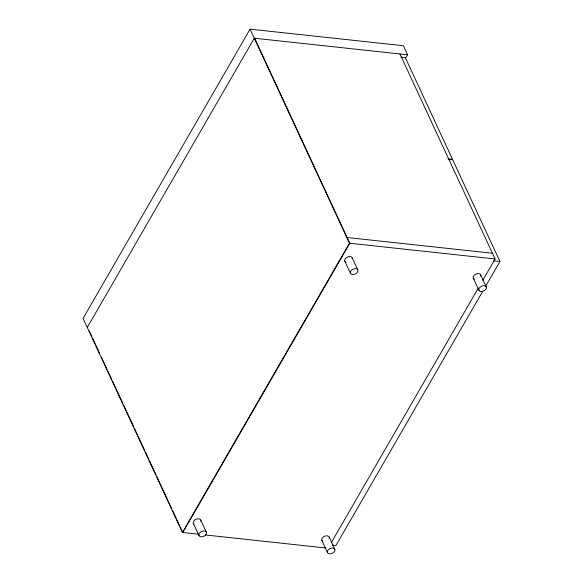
<?xml version="1.0" encoding="UTF-8"?>
<svg xmlns="http://www.w3.org/2000/svg" width="583" height="583" viewBox="0 0 583 583"><rect width="100%" height="100%" fill="white"/><g stroke="black" fill="none" stroke-linecap="round" stroke-linejoin="round"><path stroke-width="0.87" d="M405.316 58.73L407.59 54.787L403.392 45.736L250.071 29.15L83.063 318.405L182.421 532.468L198.133 534.166M182.421 532.468L349.436 243.213L250.071 29.15M331.261 542.707L478.257 288.133M482.804 280.248L495.091 258.969L399.931 53.957M482.68 291.376L335.946 545.513L332.397 545.127M485.406 286.661L499.937 261.483L452.772 159.873L448.342 159.392M407.59 54.787L254.275 38.201L87.261 327.464L87.632 327.5M400.9 57.178L405.331 57.659L452.495 159.268L448.065 158.787M347.147 237.521L492.431 253.233M349.436 243.213L495.091 258.969M493.735 260.812L499.937 261.483M205.354 534.954L325.372 547.933M480.654 274.768L486.309 286.945A4.052 2.638 -24.9 0 1 481.689 291.536A4.052 2.638 -24.9 0 1 479.86 287.361A4.052 2.638 -24.9 0 1 486.309 286.945M473.279 278.113L478.935 290.283M254.647 38.245L349.807 243.249L182.792 532.512L180.111 526.748M352.168 257.773L357.824 269.951A4.052 2.638 -24.9 0 1 353.211 274.549A4.052 2.638 -24.9 0 1 351.374 270.366A4.052 2.638 -24.9 0 1 357.824 269.951M344.801 261.118L350.449 273.289M329.206 537.074L334.861 549.244A4.052 2.638 -24.9 0 1 330.24 553.843A4.052 2.638 -24.9 0 1 328.411 549.66A4.052 2.638 -24.9 0 1 334.861 549.244M321.831 540.412L327.486 552.589M200.72 520.08L206.375 532.25A4.052 2.638 -24.9 0 1 201.762 536.848A4.052 2.638 -24.9 0 1 199.925 532.665A4.052 2.638 -24.9 0 1 206.375 532.25M193.345 523.417L199 535.595M89.163 330.794L91.837 336.559M92.602 338.206L99.482 353.028M101.391 357.139L107.126 369.498M107.884 371.138L111.717 379.38M112.475 381.02L122.802 403.261M123.552 404.894L126.241 410.672M126.992 412.305L133.886 427.142M134.637 428.767L137.326 434.546M138.076 436.179L144.97 451.016M145.721 452.648L148.41 458.427M149.161 460.06L156.055 474.897M156.82 476.544L168.283 501.249M169.034 502.867L171.723 508.66M172.473 510.278L179.367 525.13M473.79 278.776A4.052 2.638 -24.9 0 1 476.304 273.864A4.052 2.638 -24.9 0 1 480.691 276.196M474.307 279.097A4.052 2.638 -24.9 0 1 474.03 278.951M345.544 261.956A4.052 2.638 -24.9 0 1 347.235 257.125A4.052 2.638 -24.9 0 1 352.321 258.604M346.127 262.219A4.052 2.638 -24.9 0 1 345.821 262.102M322.581 541.25A4.052 2.638 -24.9 0 1 324.658 536.243A4.052 2.638 -24.9 0 1 329.242 538.503M193.855 524.088A4.052 2.638 -24.9 0 1 196.172 519.249A4.052 2.638 -24.9 0 1 200.836 521.202"/></g></svg>
